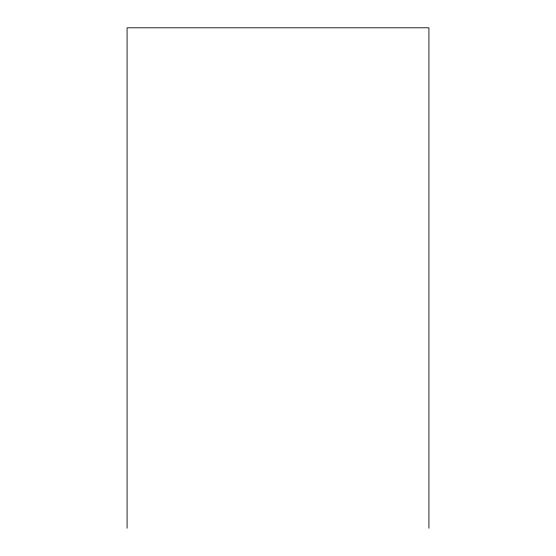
<?xml version="1.0" encoding="UTF-8"?>
<svg xmlns="http://www.w3.org/2000/svg" width="556" height="556" viewBox="0 0 556 556"><rect width="100%" height="100%" fill="white"/><g stroke="black" fill="none" stroke-linecap="round" stroke-linejoin="round"><path stroke-width="0.83" d="M428.926 528.2L428.926 27.8L127.074 27.8L127.074 528.2"/></g></svg>
